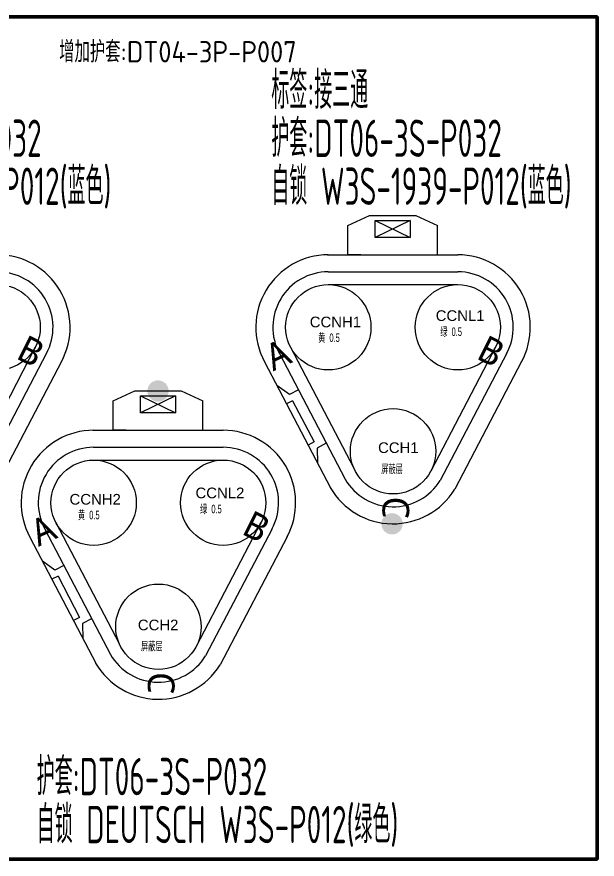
# Model space of a CAD drawing. Header units: millimetres. Extents: x 62 to 1873, y 998 to 1938.
# Drawn here: x 1474 to 1528.5, y 1265.3 to 1344.3 of the extents above; entities that cross this region are included whole.
import ezdxf

# ---------------------------------------------------------------- set-up
doc = ezdxf.new("R2010")
doc.units = ezdxf.units.MM
for name, color, linetype, lineweight in [('1轮廓实线层', 7, 'Continuous', 50), ('AM60', 3, 'Continuous', 25), ('护套层', 3, 'Continuous', 0)]:
    doc.layers.add(name, color=color, linetype=linetype, lineweight=lineweight)
doc.layers.add('孔名层', color=1, linetype='Continuous')
doc.layers.add('线色线径', color=1, linetype='Continuous')
doc.styles.add('ISO Proportional', font='isocp.shx', dxfattribs={"bigfont": 'gbcbig.shx'})
doc.styles.get("Standard").update_dxf_attribs({"font": 'arial.ttf'})
doc.styles.add('孔名字体', font='', dxfattribs={"height": 5, "bigfont": 'gbcbig.shx'})
doc.styles.add('技术要求及剖视用', font='gbenor.shx', dxfattribs={"width": 0.7, "bigfont": 'gbcbig.shx'})
doc.styles.get('孔名字体').set_extended_font_data('Microsoft YaHei')

# ---------------------------------------------------------------- blocks, each defined once
blk = doc.blocks.new('DT06-3S-P032-Out21521105156')
for p, q in [((-29.331, -14.824), (-27.311, -13.897)), ((-27.311, -13.897), (-22.939, -13.897)), ((-22.939, -13.897), (-20.92, -14.824)), ((-29.331, -17.579), (-29.331, -14.824)), ((-23.486, -14.346), (-26.765, -15.946)), ((-26.765, -14.346), (-23.486, -15.946)), ((-20.92, -17.579), (-20.92, -14.824)), ((-31.239, -17.579), (-19.012, -17.579)), ((-28.122, -17.579), (-29.331, -17.579)), ((-22.129, -17.579), (-20.92, -17.579)), ((-31.164, -19.178), (-19.012, -19.178)), ((-31.164, -20.378), (-18.998, -20.378)), ((-35.738, -26.851), (-29.591, -38.61)), ((-34.711, -26.227), (-28.765, -37.586)), ((-15.473, -26.238), (-21.543, -37.862)), ((-14.43, -26.819), (-20.66, -38.735)), ((-37.145, -27.612), (-30.969, -39.423)), ((-13.024, -27.581), (-19.297, -39.573)), ((-34.8, -30.697), (-35.976, -29.849)), ((-33.947, -30.255), (-34.8, -30.697)), ((-34.507, -31.261), (-35.083, -31.556)), ((-34.507, -31.261), (-32.498, -35.136)), ((-32.498, -35.136), (-33.057, -35.432)), ((-31.354, -35.258), (-32.206, -35.7)), ((-32.206, -35.7), (-32.17, -37.128))]:
    blk.add_line(p, q)
blk.add_lwpolyline([(-26.765, -14.346), (-23.486, -14.346), (-23.486, -15.946), (-26.765, -15.946)], close=True)
for centre in [(-31.164, -24.378), (-19.012, -24.378), (-25.088, -36.01)]:
    blk.add_circle(centre, 4)
for centre, radius, start, end in [((-31.164, -24.378), 6.799, 90, 208.40246), ((-19.012, -24.378), 6.799, 331.59754, 90), ((-31.164, -24.378), 5.2, 90, 208.40246), ((-19.012, -24.378), 5.2, 331.59754, 90), ((-25.088, -36.01), 5.2, 210, 328.40246), ((-25.088, -36.01), 6.799, 210, 328.40246)]:
    blk.add_arc(centre, radius, start, end)
at = {"layer": '孔名层', "style": '孔名字体'}
for s, rotation, p in [('B', 333.35123, (-17.398, -27.251)), ('A', 24.85285, (-36.334, -28.519)), ('C', 268.55868, (-26.043, -40.227))]:
    blk.add_text(s, height=2.5, rotation=rotation, dxfattribs=at).set_placement(p)
at = {"layer": '护套层', "style": '技术要求及剖视用', "width": 0.67}
for tag, p, flags in [('备注', (11.427, 11.354), 8), ('标号', (11.427, 7.354), 8), ('功能', (10.927, 3.354), 8), ('英文功能', (10.927, -0.646), 8), ('编号', (-0.073, -4.646), 8), ('护套号', (10.927, -4.646), 8), ('颜色', (31.927, -4.646), 9), ('厂家', (33.927, -4.646), 9), ('端子', (35.927, -4.646), 9), ('统计到BOM', (31.927, -6.646), 9), ('客户代号', (-0.073, -8.646), 8), ('配件', (10.927, -8.646), 8), ('配置', (31.927, -8.646), 9), ('编码', (33.927, -8.646), 9), ('防水栓', (35.927, -8.646), 9), ('工序', (31.927, -10.646), 9), ('工位', (33.927, -10.646), 9), ('设计软件', (38.687, -10.646), 9), ('附件', (10.927, -12.646), 8), ('视图', (31.927, -12.646), 9), ('方向', (33.927, -12.646), 9), ('盲栓', (35.927, -12.646), 9)]:
    blk.add_attdef(tag, p, '', height=3.5, dxfattribs=dict(at, flags=flags))
blk = doc.blocks.new('DT06-3S-P032-Out21521105310')
for p, q in [((-29.331, -14.824), (-27.311, -13.897)), ((-27.311, -13.897), (-22.939, -13.897)), ((-22.939, -13.897), (-20.92, -14.824)), ((-29.331, -17.579), (-29.331, -14.824)), ((-23.486, -14.346), (-26.765, -15.946)), ((-26.765, -14.346), (-23.486, -15.946)), ((-20.92, -17.579), (-20.92, -14.824)), ((-31.239, -17.579), (-19.012, -17.579)), ((-28.122, -17.579), (-29.331, -17.579)), ((-22.129, -17.579), (-20.92, -17.579)), ((-31.164, -19.178), (-19.012, -19.178)), ((-31.164, -20.378), (-18.998, -20.378)), ((-35.738, -26.851), (-29.591, -38.61)), ((-34.711, -26.227), (-28.765, -37.586)), ((-15.473, -26.238), (-21.543, -37.862)), ((-14.43, -26.819), (-20.66, -38.735)), ((-37.145, -27.612), (-30.969, -39.423)), ((-13.024, -27.581), (-19.297, -39.573)), ((-34.8, -30.697), (-35.976, -29.849)), ((-33.947, -30.255), (-34.8, -30.697)), ((-34.507, -31.261), (-35.083, -31.556)), ((-34.507, -31.261), (-32.498, -35.136)), ((-32.498, -35.136), (-33.057, -35.432)), ((-31.354, -35.258), (-32.206, -35.7)), ((-32.206, -35.7), (-32.17, -37.128))]:
    blk.add_line(p, q)
blk.add_lwpolyline([(-26.765, -14.346), (-23.486, -14.346), (-23.486, -15.946), (-26.765, -15.946)], close=True)
for centre in [(-31.164, -24.378), (-19.012, -24.378), (-25.088, -36.01)]:
    blk.add_circle(centre, 4)
for centre, radius, start, end in [((-31.164, -24.378), 6.799, 90, 208.40246), ((-19.012, -24.378), 6.799, 331.59754, 90), ((-31.164, -24.378), 5.2, 90, 208.40246), ((-19.012, -24.378), 5.2, 331.59754, 90), ((-25.088, -36.01), 5.2, 210, 328.40246), ((-25.088, -36.01), 6.799, 210, 328.40246)]:
    blk.add_arc(centre, radius, start, end)
at = {"layer": '孔名层', "style": '孔名字体'}
for s, rotation, p in [('B', 333.35123, (-17.398, -27.251)), ('A', 24.85285, (-36.334, -28.519)), ('C', 268.55868, (-26.043, -40.227))]:
    blk.add_text(s, height=2.5, rotation=rotation, dxfattribs=at).set_placement(p)
at = {"layer": '护套层', "style": '技术要求及剖视用', "width": 0.67}
for tag, p, flags in [('备注', (11.427, 11.354), 8), ('标号', (11.427, 7.354), 8), ('功能', (10.927, 3.354), 8), ('英文功能', (10.927, -0.646), 8), ('编号', (-0.073, -4.646), 8), ('护套号', (10.927, -4.646), 8), ('颜色', (31.927, -4.646), 9), ('厂家', (33.927, -4.646), 9), ('端子', (35.927, -4.646), 9), ('统计到BOM', (31.927, -6.646), 9), ('客户代号', (-0.073, -8.646), 8), ('配件', (10.927, -8.646), 8), ('配置', (31.927, -8.646), 9), ('编码', (33.927, -8.646), 9), ('防水栓', (35.927, -8.646), 9), ('工序', (31.927, -10.646), 9), ('工位', (33.927, -10.646), 9), ('设计软件', (38.687, -10.646), 9), ('附件', (10.927, -12.646), 8), ('视图', (31.927, -12.646), 9), ('方向', (33.927, -12.646), 9), ('盲栓', (35.927, -12.646), 9)]:
    blk.add_attdef(tag, p, '', height=3.5, dxfattribs=dict(at, flags=flags))

msp = doc.modelspace()

# ---------------------------------------------------------------- hatches: boundary and pattern name
at = {"layer": '护套层'}
h = msp.add_hatch(color=256, dxfattribs=at)
edge = h.paths.add_edge_path()
edge.add_arc((1487.279, 1309.235), 1, 0, 360)
h = msp.add_hatch(color=256, dxfattribs=at)
edge = h.paths.add_edge_path()
edge.add_arc((1509.232, 1296.779), 1, 0, 360)

# ---------------------------------------------------------------- linework, layer by layer
at = {"layer": '1轮廓实线层', "color": 2}
msp.add_lwpolyline([(1452.792, 1344.328), (1528.473, 1344.328), (1528.473, 1265.324), (1452.792, 1265.324)], close=True, dxfattribs=at)

# ---------------------------------------------------------------- block references
at = {"layer": '护套层'}
ref = msp.add_blockref('DT06-3S-P032-Out21521105156', (1491.243, 1339.589), dxfattribs=at)
ref.add_attrib('功能', '标签:接三通', (1454.735, 1335.692), dxfattribs={"height": 3.5, "style": '技术要求及剖视用', "width": 0.67})
ref.add_attrib('护套号', '护套:DT06-3S-P032', (1454.735, 1331.192), dxfattribs={"height": 3.5, "style": '技术要求及剖视用', "width": 0.67})
ref.add_attrib('附件', '自锁 W3S-1939-P012(蓝色)', (1454.735, 1326.692), dxfattribs={"height": 3.5, "style": '技术要求及剖视用', "width": 0.67})
ref = msp.add_blockref('DT06-3S-P032-Out21521105156', (1534.415, 1339.588), dxfattribs=at)
ref.add_attrib('功能', '标签:接三通', (1497.906, 1335.691), dxfattribs={"height": 3.5, "style": '技术要求及剖视用', "width": 0.67})
ref.add_attrib('护套号', '护套:DT06-3S-P032', (1497.906, 1331.191), dxfattribs={"height": 3.5, "style": '技术要求及剖视用', "width": 0.67})
ref.add_attrib('附件', '自锁 W3S-1939-P012(蓝色)', (1497.906, 1326.691), dxfattribs={"height": 3.5, "style": '技术要求及剖视用', "width": 0.67})
ref = msp.add_blockref('DT06-3S-P032-Out21521105310', (1512.404, 1323.132), dxfattribs=at)
ref.add_attrib('护套号', '护套:DT06-3S-P032', (1475.896, 1271.322), dxfattribs={"height": 3.5, "style": '技术要求及剖视用', "width": 0.67})
ref.add_attrib('附件', '自锁 DEUTSCH W3S-P012(绿色)', (1475.896, 1266.822), dxfattribs={"height": 3.5, "style": '技术要求及剖视用', "width": 0.67})

# ---------------------------------------------------------------- texts
at = {"layer": 'AM60', "color": 6, "style": 'ISO Proportional'}
msp.add_text('增加护套:DT04-3P-P007', height=2, dxfattribs=at).set_placement((1478.004, 1340.051))
at = {"layer": 'AM60', "lineweight": 5}
for s, p in [('CCNH1', (1501.513, 1315.208)), ('CCNL1', (1513.329, 1315.804)), ('CCNL2', (1490.795, 1299.174)), ('CCNH2', (1478.979, 1298.578))]:
    msp.add_text(s, height=1, dxfattribs=at).set_placement(p)
at = {"layer": 'AM60', "lineweight": 5, "char_height": 1, "width": 2.90576, "attachment_point": 1}
for s, insert in [('CCH1', (1507.921, 1304.419)), ('CCH2', (1485.388, 1287.789))]:
    msp.add_mtext(s, dxfattribs=dict(at, insert=insert))
at = {"layer": '线色线径', "lineweight": 5, "width": 0.6}
for s, p in [('黄  0.5', (1502.3, 1313.833)), ('绿  0.5', (1513.759, 1314.395)), ('屏蔽层', (1508.218, 1301.532)), ('黄  0.5', (1479.766, 1297.203)), ('绿  0.5', (1491.225, 1297.765)), ('屏蔽层', (1485.684, 1284.902))]:
    msp.add_text(s, height=0.8, dxfattribs=at).set_placement(p)

doc.saveas('drawing.dxf')
